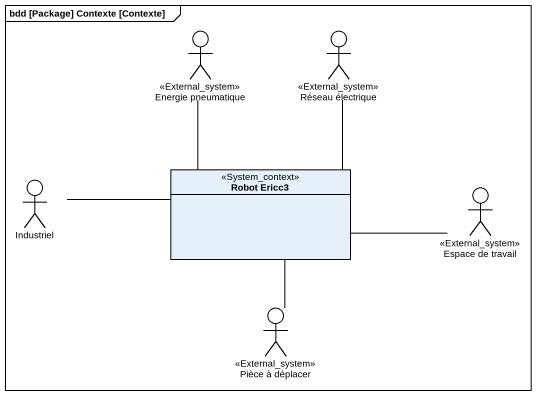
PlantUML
@startuml
mainframe bdd [Package] Contexte [Contexte]
allowmixing
hide circle
hide empty members
actor "Energie pneumatique" as Energie_pneumatique <<External_system>>
actor "Réseau électrique" as Réseau_électrique <<External_system>>
actor Industriel
class "Robot Ericc3" as Robot_Ericc3 <<System_context>>
actor "Espace de travail" as Espace_de_travail <<External_system>>
actor "Pièce à déplacer" as Pièce_à_déplacer <<External_system>>
Energie_pneumatique -- Robot_Ericc3
Robot_Ericc3 -up- Réseau_électrique
Robot_Ericc3 -left- Industriel
Robot_Ericc3 -right- Espace_de_travail
Robot_Ericc3 -- Pièce_à_déplacer
@enduml
